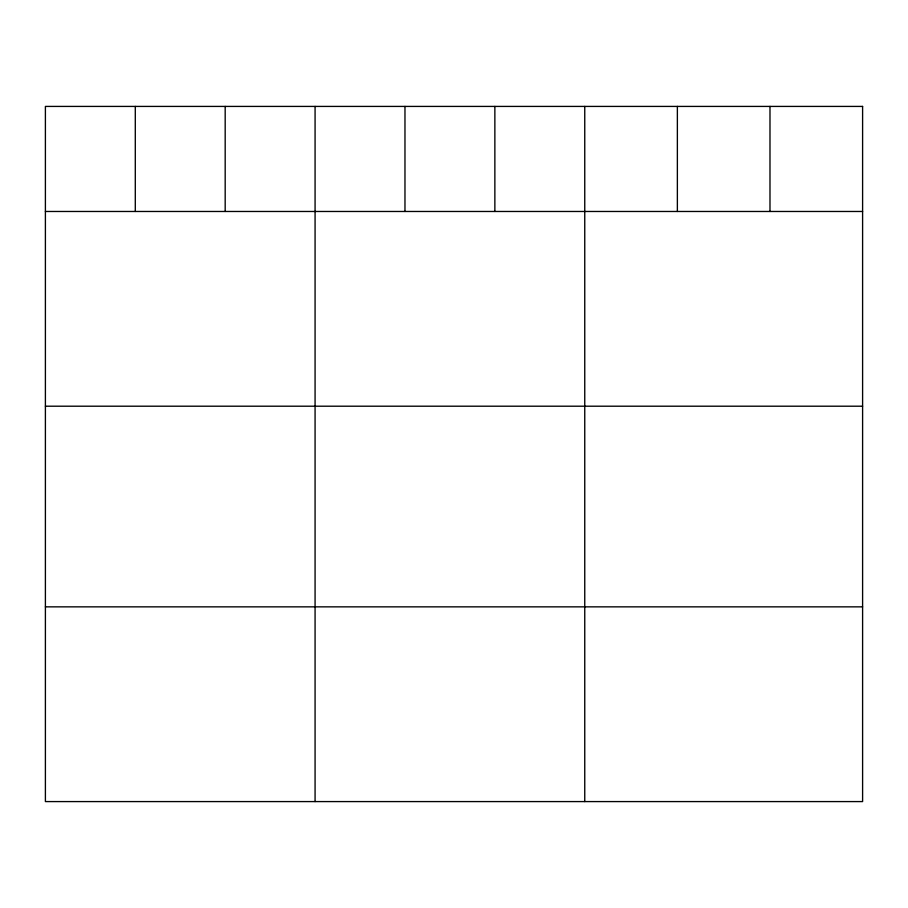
<?xml version="1.0" encoding="UTF-8"?>
<svg xmlns="http://www.w3.org/2000/svg" width="908" height="908" viewBox="0 0 908 908"><rect width="100%" height="100%" fill="white"/><g stroke="black" fill="none" stroke-linecap="round" stroke-linejoin="round"><path stroke-width="1.36" d="M45.4 211.473L862.6 211.473M45.4 406.205L862.6 406.205M45.4 606.85L862.6 606.85M769.984 106.418L769.984 211.473M677.368 106.418L677.368 211.473M584.752 106.418L584.752 801.582M494.86 106.418L494.86 211.473M404.968 106.418L404.968 211.473M315.076 106.418L315.076 801.582M225.184 106.418L225.184 211.473M135.292 106.418L135.292 211.473M862.6 106.418L45.4 106.418L45.4 801.582L862.6 801.582L862.6 106.418"/></g></svg>
